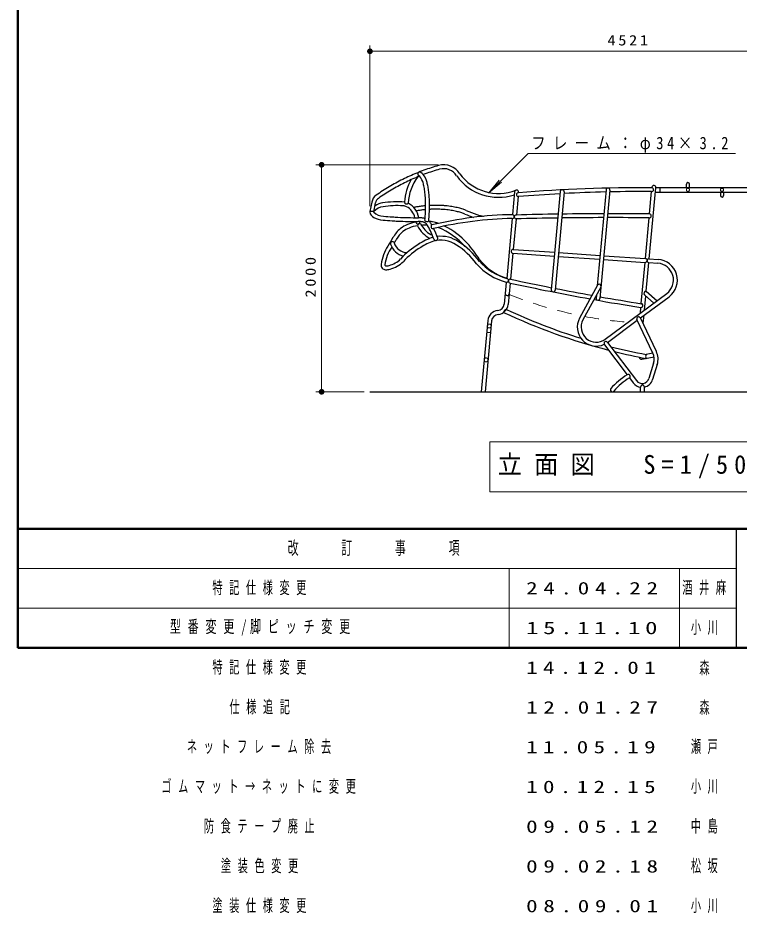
# Model space of a CAD drawing. Units: millimetres on the paper, with parts at other scales. Extents: x -365 to 0, y -47 to 257.
# Drawn here: x -365 to -238, y -46.7 to 111 of the extents above; entities that cross this region are included whole.
import ezdxf
from ezdxf.enums import TextEntityAlignment as Align

# ---------------------------------------------------------------- set-up
doc = ezdxf.new("R2010")
doc.units = ezdxf.units.MM
doc.linetypes.add('USER1', pattern=[4.5, 2.5, -2])
doc.layers.add('LY_1', color=7, linetype='Continuous', lineweight=25)
doc.styles.add('ＭＳ ゴシック', font='')
doc.styles.get('ＭＳ ゴシック').set_extended_font_data('MS Gothic')

# ---------------------------------------------------------------- blocks, each defined once
blk = doc.blocks.new('filled_dot')
at = {"color": 0, "linetype": 'Continuous', "lineweight": -2, "const_width": 1.25}
blk.add_lwpolyline([(-0.625, 0, 1), (0.625, 0, 1)], format="xyb", close=True, dxfattribs=at)

msp = doc.modelspace()

# ---------------------------------------------------------------- linework, layer by layer
at = {"layer": 'LY_1', "lineweight": 50}
for p, q in [((-365, 257), (-365, 0)), ((-365, 21), (0, 21)), ((-365, 0), (0, 0))]:
    msp.add_line(p, q, dxfattribs=at)
at = {"layer": 'LY_1', "lineweight": 13}
for p, q in [((-303.006, 77.806), (-303.006, 106.114)), ((-303.006, 105.114), (-212.589, 105.114)), ((-275.148, 87.111), (-282.154, 80.105)), ((-275.148, 87.111), (-238.609, 87.111)), ((-291.009, 85.114), (-312.524, 85.114)), ((-311.524, 45.114), (-311.524, 85.114)), ((-282.154, 80.105), (-280.226, 82.403)), ((-282.154, 80.105), (-279.856, 82.033)), ((-303.997, 45.114), (-312.524, 45.114)), ((-281.908, 36.319), (-281.908, 27.519)), ((-234.108, 36.319), (-281.908, 36.319)), ((-281.908, 27.519), (-234.108, 27.519)), ((-365, 14), (-238.5, 14)), ((-278.5, 14), (-278.5, 0)), ((-248.5, 14), (-248.5, 0)), ((-365, 7), (-238.5, 7))]:
    msp.add_line(p, q, dxfattribs=at)
at = {"layer": 'LY_1'}
for p, q in [((-261.422, 80.701), (-262.977, 63.815)), ((-260.745, 80.638), (-262.502, 61.549)), ((-253.824, 68.547), (-252.67, 81.083)), ((-253.354, 81.077), (-253.348, 81.145)), ((-252.669, 81.13), (-223.009, 81.13)), ((-251.902, 80.276), (-251.902, 81.13)), ((-247.281, 81.13), (-247.281, 81.703)), ((-246.737, 81.13), (-246.737, 81.703)), ((-277.521, 80.358), (-277.892, 76.328)), ((-276.918, 79.499), (-277.215, 76.267)), ((-276.844, 80.296), (-276.854, 80.186)), ((-269.484, 80.395), (-271.078, 63.086)), ((-268.807, 80.332), (-270.4, 63.024)), ((-253.78, 76.451), (-253.416, 80.397)), ((-252.745, 80.276), (-223.009, 80.276)), ((-241.281, 80.276), (-241.281, 79.703)), ((-240.737, 80.276), (-240.737, 79.703)), ((-302.689, 78.547), (-302.997, 76.881)), ((-302.328, 76.749), (-302.022, 78.414)), ((-254.503, 68.594), (-253.842, 75.771)), ((-277.956, 75.643), (-278.927, 65.094)), ((-277.278, 75.585), (-277.773, 70.205)), ((-277.836, 69.528), (-278.257, 64.953)), ((-277.836, 69.528), (-270.531, 69.022)), ((-277.773, 70.205), (-270.469, 69.7)), ((-269.79, 69.653), (-262.486, 69.147)), ((-269.853, 68.975), (-262.548, 68.47)), ((-261.87, 68.423), (-254.565, 67.917)), ((-261.807, 69.1), (-254.503, 68.594)), ((-255.234, 60.65), (-254.565, 67.917)), ((-254.351, 62.823), (-253.887, 67.87)), ((-253.887, 67.87), (-252.312, 67.761)), ((-253.824, 68.547), (-252.265, 68.439)), ((-278.99, 64.4), (-279.343, 60.571)), ((-278.319, 64.271), (-278.666, 60.509)), ((-262.943, 63.877), (-266.087, 58.114)), ((-262.346, 63.551), (-265.49, 57.788)), ((-263.134, 62.107), (-263.18, 61.611)), ((-261.569, 54.379), (-250.747, 62.418)), ((-255.382, 58.128), (-250.341, 61.872)), ((-254.67, 62.198), (-253.001, 60.744)), ((-254.656, 59.514), (-254.428, 61.988)), ((-254.351, 62.823), (-252.442, 61.159)), ((-255.389, 58.97), (-255.297, 59.972)), ((-254.87, 57.184), (-254.74, 58.605)), ((-282.262, 57.676), (-283.418, 45.114)), ((-281.585, 57.613), (-282.735, 45.114)), ((-261.169, 53.829), (-255.938, 57.714)), ((-253.185, 51.924), (-255.996, 57.836)), ((-252.571, 52.216), (-255.382, 58.128)), ((-282.452, 55.61), (-281.775, 55.548)), ((-261.169, 53.829), (-256.086, 47.09)), ((-261.712, 53.42), (-257.709, 48.113)), ((-255.143, 50.84), (-252.978, 51.259)), ((-253.18, 51.913), (-254.338, 51.689)), ((-253.056, 50.144), (-253.876, 47.478)), ((-252.406, 49.944), (-253.226, 47.278)), ((-257.298, 47.567), (-256.629, 46.68)), ((-255.349, 45.114), (-255.349, 45.953)), ((-254.669, 45.114), (-254.669, 45.953)), ((-302.997, 45.114), (-207.144, 45.114)), ((-238.5, 21), (-238.5, 0))]:
    msp.add_line(p, q, dxfattribs=at)
at = {"layer": 'LY_1', "linetype": 'USER1', "lineweight": 13}
for centre, radius in [((-247.009, 80.703), 0.272), ((-241.009, 80.703), 0.272), ((-282.009, 56.714), 0.34), ((-282.559, 50.739), 0.34)]:
    msp.add_circle(centre, radius, dxfattribs=at)
at = {"layer": 'LY_1'}
for centre, radius, start, end in [((-280.777, 49.567), 36.847, 112.31131, 114.42647), ((-280.863, 49.777), 36.62, 110.18568, 112.31186), ((-294.231, 83.504), 0.34, 55.13302, 218.20998), ((-295.328, 81.929), 2.26, 26.39973, 55.13302), ((-280.991, 50.128), 36.246, 108.04165, 110.18623), ((-280.991, 50.128), 35.566, 108.0417, 110.18627), ((-281.149, 50.615), 35.734, 105.87185, 108.04219), ((-281.149, 50.615), 35.054, 105.87191, 108.04225), ((-290.009, 81.774), 3.34, 32.09769, 105.86812), ((-290.009, 81.774), 2.66, 31.66653, 105.86802), ((-280.78, 49.565), 36.847, 116.53685, 118.652), ((-280.745, 49.497), 36.924, 114.42592, 116.5374), ((-280.745, 49.497), 36.244, 114.42592, 116.5374), ((-288.236, 78.045), 8.713, 149.24248, 176.57694), ((-288.236, 78.045), 8.033, 141.75199, 177.90808), ((-280.777, 49.567), 36.167, 112.31133, 114.42648), ((-280.863, 49.777), 35.94, 111.94213, 112.31189), ((-295.895, 81.495), 2.278, 16.96375, 52.17158), ((-300.114, 80.003), 6.752, 11.94721, 18.62083), ((-280.863, 49.777), 35.94, 110.18571, 110.75608), ((-297.113, 81.017), 4.264, 18.28156, 26.7129), ((-299.975, 80.048), 7.286, 12.70629, 18.45939), ((-280.372, 88.456), 9.072, 215.7832, 287.98483), ((-280.372, 88.456), 8.392, 215.7832, 291.41724), ((-281.359, 50.515), 35.734, 122.92113, 125.09146), ((-281.081, 50.086), 36.246, 120.77709, 122.92166), ((-281.081, 50.086), 35.566, 120.77705, 122.92162), ((-280.889, 49.765), 36.62, 118.65145, 120.77764), ((-280.889, 49.765), 35.94, 118.65143, 120.77761), ((-280.78, 49.565), 36.167, 116.53683, 118.65199), ((-304.649, 79.012), 11.394, 7.30364, 12.10681), ((-309.8, 78.33), 16.589, 3.55789, 7.37797), ((-303.744, 79.18), 11.154, 8.49312, 12.79837), ((-308.056, 78.522), 15.516, 5.06862, 8.54296), ((-277.183, 80.327), 0.34, 354.7405, 174.7405), ((-254.879, -189.259), 270.34, 89.67673, 94.66258), ((-269.146, 80.364), 0.34, 354.7405, 174.7405), ((-261.084, 80.67), 0.34, 354.7405, 174.7405), ((-253.386, 80.737), 0.341, 264.95394, 84.52706), ((-253.009, 81.114), 0.34, 354.7405, 174.7405), ((-247.009, 81.703), 0.272, 0, 180), ((-300.787, 78.166), 1.94, 125.09731, 168.68723), ((-300.787, 78.167), 1.26, 125.09422, 168.69077), ((-281.359, 50.515), 35.054, 122.92107, 125.09141), ((-314.838, 78.002), 21.638, 0.3136, 3.59712), ((-312.461, 78.121), 19.939, 2.11754, 5.0975), ((-276.881, 79.842), 0.345, 85.60613, 263.87488), ((-254.879, -189.259), 269.66, 93.1124, 94.68785), ((-254.879, -189.259), 269.66, 91.39782, 92.96639), ((-254.879, -189.259), 269.66, 89.68921, 91.25238), ((-241.009, 79.703), 0.272, 180, 0), ((-300.295, 75.017), 2.735, 97.69775, 137.33845), ((-300.295, 75.017), 3.415, 97.69775, 122.22344), ((-298.186, 61.953), 16.646, 85.68028, 99.05446), ((-298.186, 61.953), 15.966, 86.32471, 99.05446), ((-297.265, 76.29), 1.6, 64.14785, 86.32471), ((-296.551, 78.593), 0.384, 186.16092, 318.34206), ((-297.729, 75.334), 2.662, 9.86331, 64.00768), ((-297.729, 75.334), 3.342, 7.77935, 64.00768), ((-291.711, 60.291), 17.662, 99.58644, 101.60699), ((-291.629, 59.806), 18.154, 97.54699, 99.58612), ((-291.562, 59.294), 18.671, 95.49246, 97.54673), ((-291.511, 58.764), 19.204, 95.04635, 95.49229), ((-319.145, 77.968), 25.945, 357.33842, 0.33661), ((-319.948, 77.99), 27.429, 356.94504, 359.46242), ((-316.534, 77.963), 24.014, 359.45054, 2.13546), ((-291.479, 58.233), 19.735, 91.41437, 93.02304), ((-291.47, 57.979), 19.309, 90.4262, 92.45688), ((-291.466, 57.712), 20.256, 89.38956, 91.41437), ((-291.466, 57.461), 19.827, 88.3874, 90.42627), ((-291.459, 57.701), 20.267, 85.91243, 89.41), ((-291.263, 60.603), 17.359, 83.82749, 85.87412), ((-291.092, 62.192), 15.76, 81.80016, 83.82385), ((-290.92, 63.394), 14.546, 79.77064, 81.79772), ((-290.748, 64.345), 13.58, 77.68421, 79.7692), ((-290.585, 65.098), 12.809, 75.65852, 77.68182), ((-290.433, 65.691), 12.198, 73.62706, 75.65708), ((-290.294, 66.165), 11.703, 71.60778, 73.62563), ((-301.904, 76.878), 1.105, 183.76984, 248.21137), ((-302.697, 76.378), 0.528, 45.70718, 125.87754), ((-300.588, 78.581), 2.522, 226.35452, 268.85957), ((-302.215, 76.745), 0.114, 160.56652, 174.35055), ((-302.306, 76.753), 0.0222, 172.89894, 189.51191), ((-302.285, 76.76), 0.0442, 194.25391, 204.82208), ((-300.583, 78.791), 3.411, 239.50571, 267.96075), ((-282.603, 296.356), 221.033, 265.31975, 265.73711), ((-295.053, 129.158), 53.373, 265.72356, 266.73617), ((-294.483, 153.141), 77.354, 267.32604, 270), ((-291.666, 60.038), 17.24, 98.49438, 100.55173), ((-294.636, 64.928), 10.86, 88.08038, 89.19419), ((-294.489, 69.295), 6.492, 86.19239, 88.08481), ((-291.592, 59.54), 17.743, 96.49264, 98.49444), ((-294.357, 71.264), 4.518, 83.45449, 86.20007), ((-294.226, 72.407), 3.367, 79.7559, 83.46408), ((-294.092, 73.146), 2.616, 74.96119, 79.76466), ((-291.534, 59.03), 18.257, 95.27041, 96.49245), ((-322.336, 78.108), 29.14, 354.4837, 357.35327), ((-322.516, 78.123), 30, 354.51592, 356.95343), ((-291.493, 58.506), 18.782, 92.4569, 93.16321), ((-276.881, 11.682), 64.65, 90.89688, 103.64142), ((-291.438, 58.098), 19.19, 85.89223, 88.41883), ((-291.263, 60.603), 16.678, 83.82824, 85.87486), ((-291.092, 62.192), 15.08, 81.80082, 83.82451), ((-290.92, 63.394), 13.866, 79.77125, 81.79833), ((-290.748, 64.345), 12.899, 77.68479, 79.76978), ((-290.585, 65.098), 12.129, 75.65902, 77.68232), ((-290.433, 65.691), 11.518, 73.62751, 75.65753), ((-290.294, 66.165), 11.023, 71.60817, 73.62602), ((-290.871, 64.51), 12.775, 68.92388, 71.49671), ((-290.869, 64.516), 13.449, 68.92949, 71.50257), ((-264.555, 129.268), 57.128, 247.6527, 249.25051), ((-264.555, 129.269), 56.449, 247.6359, 249.66093), ((-281.252, 84.843), 8.992, 251.02585, 253.1243), ((-281.777, 83.118), 7.189, 253.14257, 255.15315), ((-282.052, 82.082), 6.117, 255.15717, 257.32426), ((-282.212, 81.375), 5.392, 257.33204, 259.39111), ((-282.305, 80.882), 4.89, 259.39493, 261.44331), ((-282.341, 80.656), 4.661, 261.46661, 261.85039), ((-277.928, 75.986), 0.344, 265.367, 84.11401), ((-277.244, 75.926), 0.342, 85.13656, 264.34444), ((-260.32, -583.857), 659.66, 90.83331, 91.47311), ((-260.32, -583.857), 660.34, 90.82701, 91.46614), ((-260.32, -583.857), 659.66, 90.13495, 90.77392), ((-260.32, -583.857), 660.34, 90.12938, 90.76768), ((-260.32, -583.857), 659.66, 89.43739, 90.07563), ((-260.32, -583.857), 660.34, 89.43254, 90.07012), ((-253.812, 76.111), 0.341, 264.93304, 84.54797), ((-283.121, 289.58), 214.918, 265.30705, 265.74076), ((-295.053, 129.158), 54.053, 265.72445, 266.73707), ((-294.492, 152.807), 77.699, 267.31654, 269.99861), ((-294.85, 70.472), 4.392, 110.55072, 129.15477), ((-293.861, 68.59), 6.507, 99.34808, 112.88849), ((-293.861, 68.59), 5.827, 97.5248, 112.88849), ((-291.52, 76.117), 3.573, 196.38092, 197.57513), ((-292.312, 75.866), 2.743, 197.57586, 198.16976), ((-294.575, 75.07), 0.348, 189.81488, 5.14458), ((-294.257, 74.357), 0.369, 13.88118, 178.23037), ((-290.289, 76.458), 4.813, 205.72306, 243.51167), ((-294.636, 64.928), 10.18, 88.08445, 89.19826), ((-294.489, 69.295), 5.811, 86.20006, 88.09247), ((-294.357, 71.264), 3.838, 83.46751, 86.2131), ((-294.226, 72.407), 2.687, 79.77711, 83.48528), ((-293.138, 63.298), 11.174, 92.60619, 93.90565), ((-290.237, 76.497), 4.197, 209.2594, 245.05798), ((-294.092, 73.146), 1.936, 74.99424, 79.7977), ((-293.06, 61.595), 12.879, 91.19129, 92.60676), ((-293.959, 73.639), 1.426, 68.98611, 75.01173), ((-293.836, 73.959), 1.083, 61.67711, 68.987), ((-293.959, 73.638), 2.106, 71.80164, 74.964), ((-292.973, 75.544), 0.43, 213.58828, 317.89014), ((-293.013, 59.372), 15.101, 89.98291, 91.19181), ((-293.736, 74.146), 0.871, 53.13808, 61.63977), ((-293.751, 74.132), 0.891, 46.91274, 52.89492), ((-293.912, 73.96), 1.127, 41.81498, 46.91147), ((-294.163, 73.735), 1.463, 37.59804, 41.8236), ((-293.012, 69.734), 4.74, 88.58119, 89.95961), ((-294.539, 73.445), 1.938, 34.19837, 37.60987), ((-295.107, 73.058), 2.626, 31.54183, 34.20981), ((-296.015, 72.5), 3.692, 29.56014, 31.55129), ((-307.885, 65.933), 17.257, 20.57105, 29.08414), ((-293.912, 73.959), 1.807, 41.85502, 45.83601), ((-294.163, 73.735), 2.143, 37.62843, 41.85399), ((-293.06, 69.256), 5.901, 79.29236, 84.92554), ((-294.539, 73.445), 2.618, 34.21989, 37.63138), ((-295.107, 73.058), 3.306, 31.5564, 34.22438), ((-296.015, 72.5), 4.372, 29.56965, 31.56079), ((-291.899, 74.233), 0.359, 129.75719, 286.15119), ((-305.03, 67.264), 14.797, 29.3135, 29.97763), ((-293.183, 68.61), 6.558, 74.71767, 79.28745), ((-276.881, 11.682), 63.97, 90.96258, 103.48598), ((-293.406, 67.793), 7.405, 70.68349, 74.71652), ((-296.37, 61.525), 14.348, 42.80349, 63.07955), ((-293.927, 69.427), 5.786, 129.71362, 150.48917), ((-293.927, 69.427), 5.106, 129.71362, 150.48917), ((-294.85, 70.472), 3.712, 110.12264, 129.15477), ((-305.03, 67.264), 14.797, 19.34621, 26.59488), ((-296.37, 61.525), 13.668, 42.355, 66.72703), ((-106.233, -46.341), 226.307, 148.38911, 148.82575), ((-299.056, 71.25), 0.34, 23.39941, 197.55222), ((-296.412, 72.085), 3.113, 197.54551, 257.7947), ((-296.411, 72.089), 2.437, 196.81119, 269.27008), ((-98.449, -51.078), 234.739, 148.40283, 148.5631), ((-287.229, 59.075), 14.034, 120.8133, 137.79283), ((-288.393, 61.873), 11.044, 108.33948, 123.21059), ((-288.393, 61.873), 10.364, 109.44625, 123.21059), ((-290.509, 67.059), 4.776, 55.18764, 106.22857), ((-291.408, 72.117), 0.342, 200.57105, 8.24567), ((-290.509, 67.059), 5.456, 55.18764, 97.07997), ((-295.129, 59.567), 13.574, 36.73496, 57.23111), ((-295.129, 59.567), 14.254, 36.73496, 57.23111), ((-303.305, 56.024), 23.184, 32.41839, 41.13481), ((-293.006, 66.469), 8.11, 147.68008, 172.17251), ((-293.006, 66.469), 7.43, 145.95338, 172.17251), ((-287.229, 59.075), 13.354, 120.8133, 137.79283), ((-277.804, 69.867), 0.34, 84.75523, 264.72578), ((-300.811, 71.809), 4.59, 284.90472, 314.44486), ((-300.811, 71.809), 5.27, 284.90472, 314.44486), ((-276.392, 74.014), 9.211, 217.14472, 254.06489), ((-275.931, 75.165), 10.507, 222.13179, 253.43636), ((-254.534, 68.256), 0.34, 264.75523, 84.72578), ((-253.855, 68.209), 0.34, 84.75523, 264.72578), ((-252.517, 64.8), 3.648, 306.60708, 86.03937), ((-300.21, 67.465), 0.838, 172.59128, 267.76083), ((-300.21, 67.465), 0.158, 172.59128, 267.76083), ((-300.139, 69.263), 2.637, 267.76083, 284.77467), ((-300.139, 69.263), 1.957, 267.76083, 284.77467), ((-275.931, 75.165), 11.187, 222.13179, 254.13171), ((-252.517, 64.8), 2.968, 306.60708, 86.03937), ((-278.967, 64.748), 0.348, 266.13547, 83.34553), ((-278.286, 64.612), 0.343, 85.15946, 264.32155), ((-189.675, 475.158), 419.66, 257.8144, 258.82012), ((-189.675, 475.158), 420.34, 257.82566, 259.78109), ((-189.675, 475.158), 419.66, 258.91345, 259.81197), ((-262.645, 63.714), 0.34, 331.38472, 151.38472), ((-278.833, 62.402), 0.34, 174.7405, 354.7405), ((-270.739, 63.055), 0.34, 174.7405, 354.7405), ((-189.675, 475.158), 419.66, 259.90986, 259.91719), ((-262.841, 61.58), 0.34, 174.7405, 354.7405), ((-189.675, 475.158), 419.66, 260.01035, 261.01783), ((-254.402, 62.455), 0.371, 82.08311, 223.88103), ((-280.598, 60.687), 1.26, 274.79669, 354.7405), ((-280.598, 60.687), 1.94, 274.79669, 354.7405), ((-189.675, 475.158), 420.34, 259.8788, 261.01783), ((-255.266, 60.311), 0.341, 263.98248, 84.64463), ((-280.33, 57.498), 1.94, 94.79668, 174.7405), ((-280.33, 57.498), 1.26, 94.79668, 174.7405), ((-278.856, 59.016), 0.621, 100.87559, 171.49911), ((-235.297, 152.994), 103.759, 244.80299, 255.66125), ((-235.297, 152.994), 103.079, 244.93035, 252.75476), ((-263.155, 56.514), 3.34, 151.3848, 294.88374), ((-263.155, 56.514), 2.66, 151.3848, 306.60699), ((-255.689, 57.982), 0.34, 25.42922, 205.42922), ((-255.209, 57.215), 0.34, 339.30774, 354.7405), ((-261.44, 53.624), 0.34, 37.02214, 217.02214), ((-235.297, 152.994), 103.079, 255.79357, 259.35504), ((-235.297, 152.994), 103.759, 256.25873, 259.42679), ((-255.407, 50.867), 3.14, 342.89765, 25.42884), ((-255.208, 51.174), 0.34, 170.65188, 280.9569), ((-253.996, 51.344), 0.485, 134.70524, 225.64263), ((-255.407, 50.867), 2.46, 342.89751, 25.42899), ((-251.213, 37.54), 12.409, 121.57055, 139.02897), ((-251.21, 37.537), 11.734, 121.25623, 139.02146), ((-257.499, 47.844), 0.342, 306.0494, 127.99488), ((-255.08, 47.848), 1.26, 217.02233, 342.89708), ((-255.08, 47.848), 1.94, 217.02249, 262.0336), ((-255.009, 45.953), 0.34, 0, 180), ((-255.08, 47.848), 1.94, 282.23501, 342.89692), ((-260.325, 45.454), 0.34, 139.07624, 319.07822)]:
    msp.add_arc(centre, radius, start, end, dxfattribs=at)
at = {"layer": 'LY_1', "linetype": 'USER1', "lineweight": 13}
for start, end in [(248.18919, 258.73764), (259.30782, 265.4496)]:
    msp.add_arc((-251.863, 128.84), 71.703, start, end, dxfattribs=at)

# ---------------------------------------------------------------- block references
at = {"layer": 'LY_1', "lineweight": 13, "xscale": 0.4, "yscale": 0.4}
msp.add_blockref('filled_dot', (-303.006, 105.114), dxfattribs=at)
for p, rotation in [((-311.524, 85.114), 270), ((-311.524, 45.114), 90)]:
    msp.add_blockref('filled_dot', p, dxfattribs=dict(at, rotation=rotation))

# ---------------------------------------------------------------- texts
at = {"layer": 'LY_1', "style": 'ＭＳ ゴシック', "width": 0.6}
for p in [(-245, -3.5), (-245, -10.5)]:
    msp.add_text('森', height=2.199, dxfattribs=at).set_placement(p, align=Align.MIDDLE_LEFT)
at = {"layer": 'LY_1', "style": 'ＭＳ ゴシック'}
for s, insert, char_height, attachment_point in [('\\T1.33;\\W1.15;4521', (-257.37, 106.114), 1.833, 8), ('\\T1.5;\\W0.85;フレーム：φ34×3.2', (-274.609, 87.261), 2.199, 7), ('\\T1.5;\\W0.95;立面図\u3000S=1/50', (-280.508, 31.919), 3.299, 4), ('\\T1.64;\\W0.6;改\u3000\u3000訂\u3000\u3000事\u3000\u3000項', (-301.75, 17.5), 2.346, 5), ('\\T1.64;\\W0.6;特記仕様変更', (-330.75, 10.5), 2.199, 4), ('\\T1.5;\\W1.35;24.04.22', (-275.5, 10.5), 2.199, 4), ('\\T1.64;\\W0.6;酒井麻', (-248, 10.5), 2.199, 4), ('\\T1.61;\\W0.65;型番変更/脚ピッチ変更', (-338.25, 3.5), 2.199, 4), ('\\T1.64;\\W0.6;小川', (-246.5, 3.5), 2.199, 4), ('\\T1.38;\\W1.45;15.11.10', (-275.5, 3.5), 2.199, 4), ('\\T1.64;\\W0.6;特記仕様変更', (-330.75, -3.5), 2.199, 4), ('\\T1.47;\\W1.35;14.12.01', (-275.5, -3.5), 2.199, 4), ('\\T1.64;\\W0.6;仕様追記', (-327.75, -10.5), 2.199, 4), ('\\T1.5;\\W1.35;12.01.27', (-275.5, -10.5), 2.199, 4), ('\\T1.64;\\W0.6;ネットフレーム除去', (-335.25, -17.5), 2.199, 4), ('\\T1.47;\\W1.35;11.05.19', (-275.5, -17.5), 2.199, 4), ('\\T1.64;\\W0.6;瀬戸', (-246.5, -17.5), 2.199, 4), ('\\T1.64;\\W0.6;ゴムマット→ネットに変更', (-339.75, -24.5), 2.199, 4), ('\\T1.47;\\W1.35;10.12.15', (-275.5, -24.5), 2.199, 4), ('\\T1.64;\\W0.6;小川', (-246.5, -24.5), 2.199, 4), ('\\T1.64;\\W0.6;防食テープ廃止', (-332.25, -31.5), 2.199, 4), ('\\T1.64;\\W0.6;中島', (-246.5, -31.5), 2.199, 4), ('\\T1.5;\\W1.35;09.05.12', (-275.5, -31.5), 2.199, 4), ('\\T1.64;\\W0.6;塗装色変更', (-329.25, -38.5), 2.199, 4), ('\\T1.5;\\W1.35;09.02.18', (-275.5, -38.5), 2.199, 4), ('\\T1.64;\\W0.6;松坂', (-246.5, -38.5), 2.199, 4), ('\\T1.64;\\W0.6;塗装仕様変更', (-330.75, -45.5), 2.199, 4), ('\\T1.64;\\W0.6;小川', (-246.5, -45.5), 2.199, 4), ('\\T1.5;\\W1.35;08.09.01', (-275.5, -45.5), 2.199, 4)]:
    msp.add_mtext(s, dxfattribs=dict(at, insert=insert, char_height=char_height, attachment_point=attachment_point))
at = {"layer": 'LY_1', "insert": (-312.524, 65.537), "char_height": 1.833, "attachment_point": 8, "rotation": 90, "style": 'ＭＳ ゴシック'}
msp.add_mtext('\\T1.33;\\W1.15;2000', dxfattribs=at)

doc.saveas('drawing.dxf')
